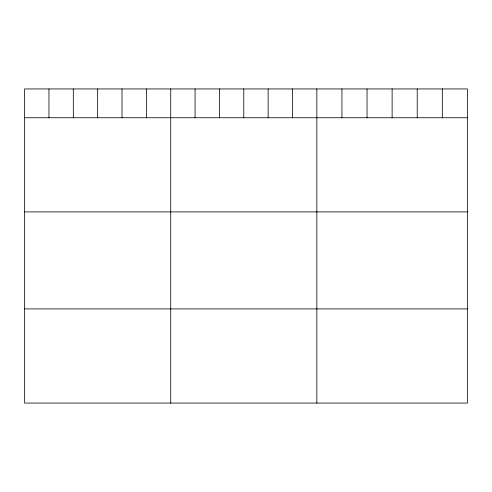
<?xml version="1.0" encoding="UTF-8"?>
<svg xmlns="http://www.w3.org/2000/svg" width="492" height="492" viewBox="0 0 492 492"><rect width="100%" height="100%" fill="white"/><g stroke="black" fill="none" stroke-linecap="round" stroke-linejoin="round"><path stroke-width="0.74" d="M467.4 117.748L467.4 403.059L24.6 403.059L24.6 88.941L467.4 88.941L467.4 117.748L24.6 117.748M24.6 211.898L467.4 211.898M24.6 308.908L467.4 308.908M442.308 88.941L442.308 117.748M417.216 88.941L417.216 117.748M392.124 88.941L392.124 117.748M367.032 88.941L367.032 117.748M341.94 88.941L341.94 117.748M316.848 88.941L316.848 403.059M292.494 88.941L292.494 117.748M268.14 88.941L268.14 117.748M243.786 88.941L243.786 117.748M219.432 88.941L219.432 117.748M195.078 88.941L195.078 117.748M170.724 88.941L170.724 403.059M146.37 88.941L146.37 117.748M122.016 88.941L122.016 117.748M97.662 88.941L97.662 117.748M73.308 88.941L73.308 117.748M48.954 88.941L48.954 117.748"/></g></svg>
